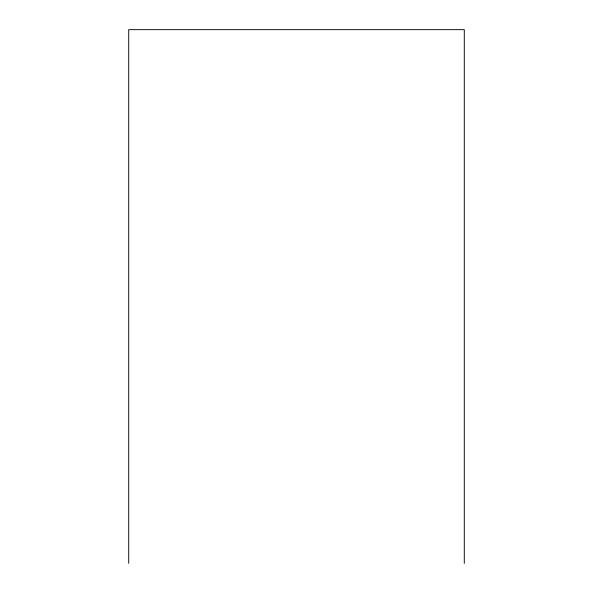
<?xml version="1.0" encoding="UTF-8"?>
<svg xmlns="http://www.w3.org/2000/svg" width="593" height="593" viewBox="0 0 593 593"><rect width="100%" height="100%" fill="white"/><g stroke="black" fill="none" stroke-linecap="round" stroke-linejoin="round"><path stroke-width="0.89" d="M464.289 563.35L464.289 29.65L128.711 29.65L128.711 563.35"/></g></svg>
